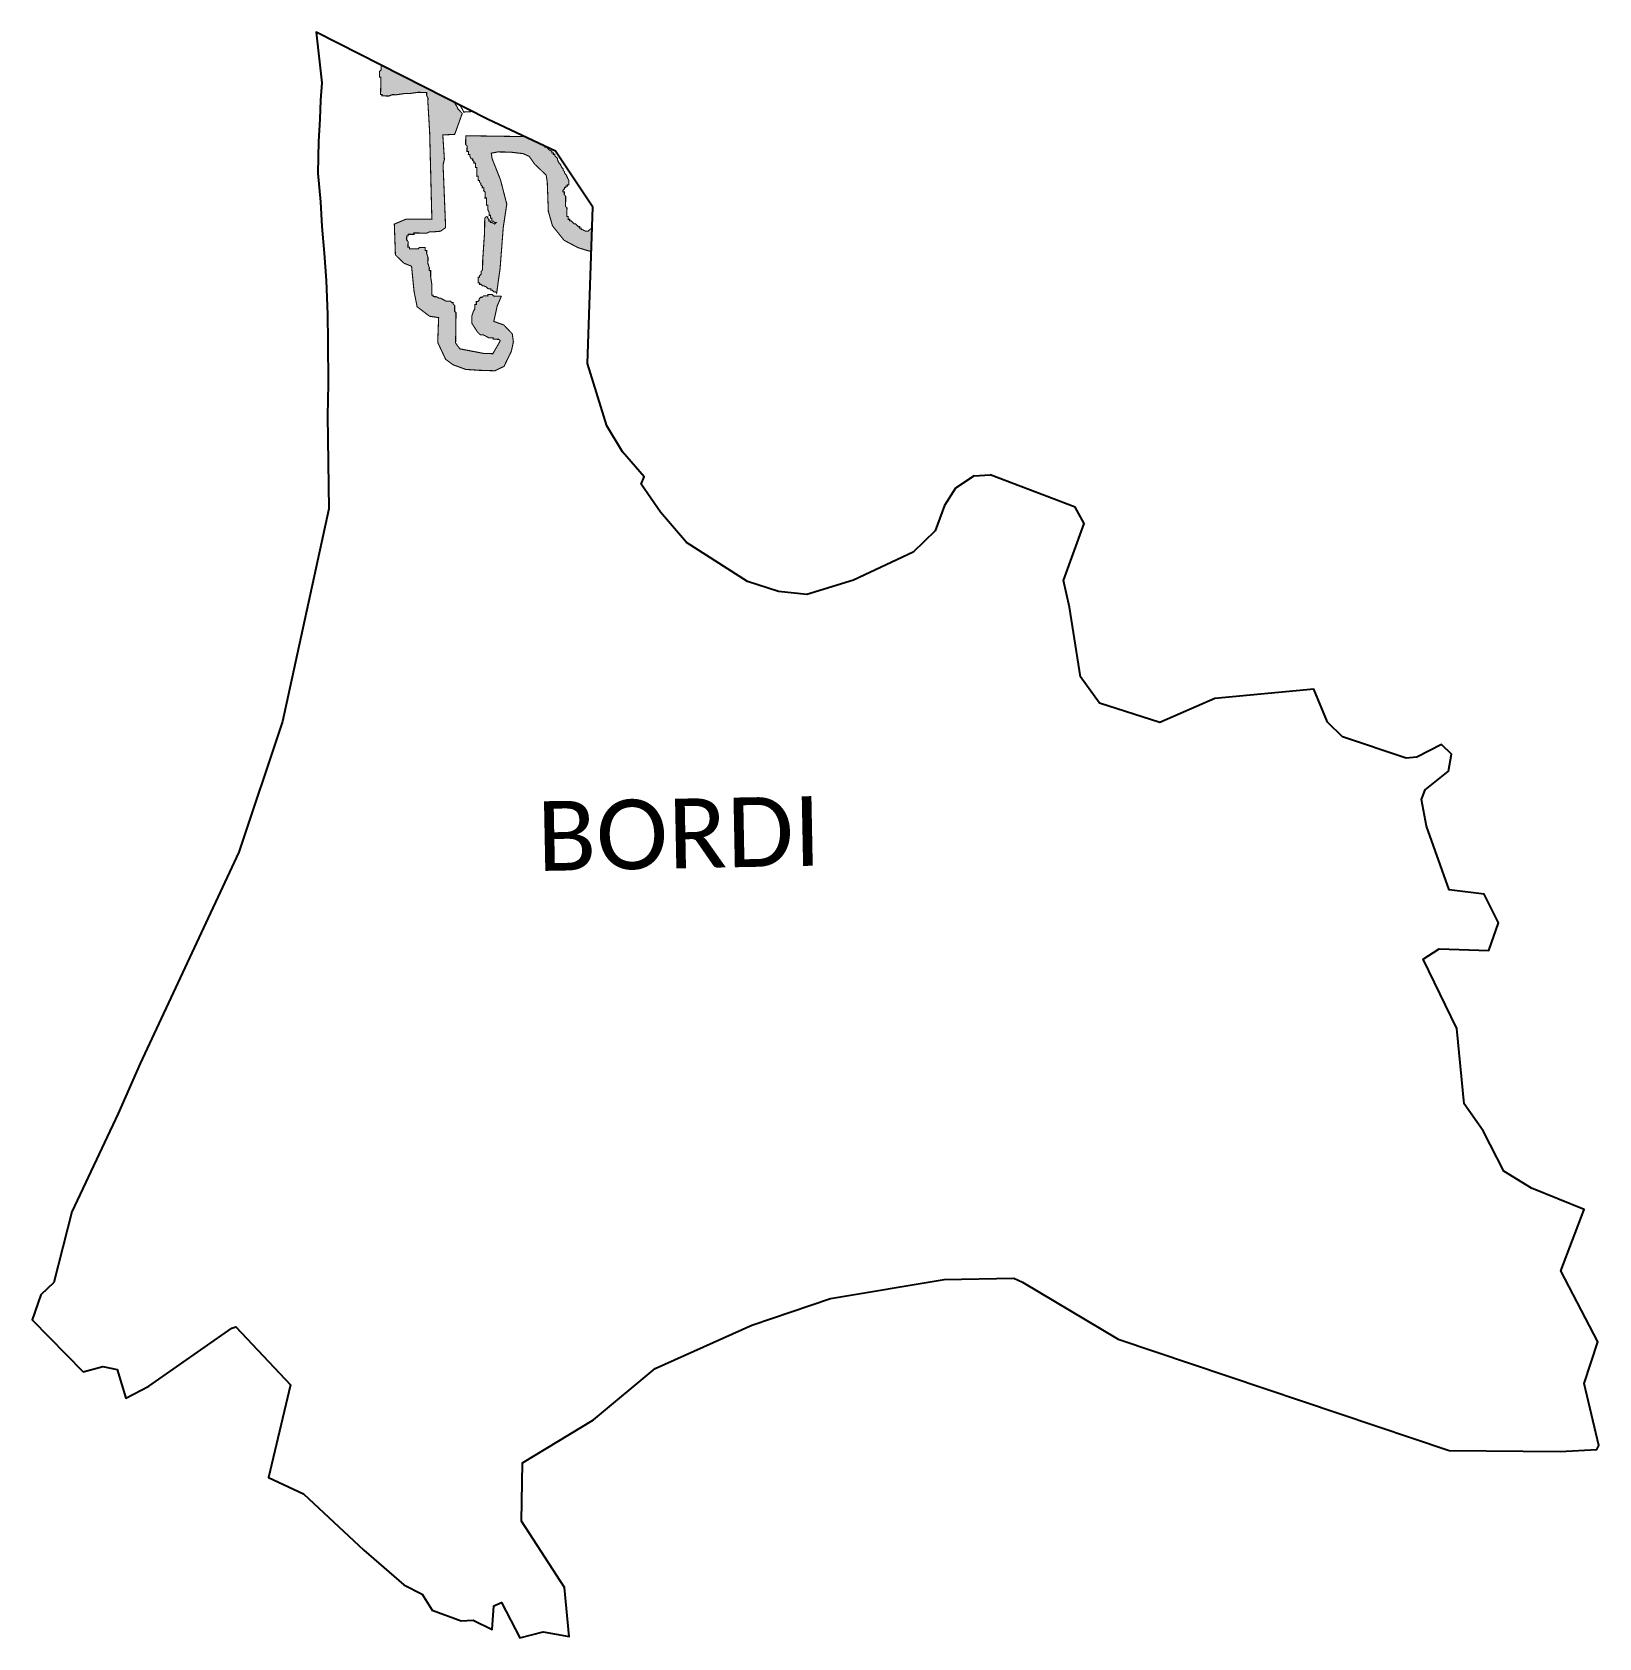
# Model space of a CAD drawing. Header units: metres. Extents: x 262723 to 267030, y 2222791 to 2227206.
import ezdxf

# ---------------------------------------------------------------- set-up
doc = ezdxf.new("R2010")
doc.units = ezdxf.units.M
doc.header["$MEASUREMENT"] = 0
for name, color, linetype in [('MUDFLATS', 40, 'Continuous'), ('village', 3, 'Continuous'), ('VILLAGE NAME', 250, 'Continuous')]:
    doc.layers.add(name, color=color, linetype=linetype)

msp = doc.modelspace()

# ---------------------------------------------------------------- hatches: boundary and pattern name
at = {"layer": 'MUDFLATS'}
h = msp.add_hatch(dxfattribs=at)
h.set_pattern_fill('MUDST', color=256, scale=25)
h.paths.add_polyline_path([(263682.4, 2227115.1), (263682.2, 2227101.8), (263678.1, 2227097.9), (263677.8, 2227082.1), (263681.7, 2227082), (263680.7, 2227034.5), (263684.7, 2227034.5), (263684.6, 2227030.5), (263704.4, 2227030.1), (263712.4, 2227033.9), (263724.2, 2227033.6), (263748.1, 2227037.1), (263759.9, 2227036.8), (263783.7, 2227040.3), (263807.5, 2227039.8), (263807.3, 2227031.9), (263811.1, 2227023.9), (263810.8, 2227012), (263815.7, 2226928.8), (263821.7, 2226691.2), (263750.8, 2226691.6), (263718.5, 2226677.9), (263721.5, 2226593.1), (263745.4, 2226570.2), (263765.9, 2226562.1), (263772.7, 2226493.2), (263781.1, 2226450.9), (263815.2, 2226424.7), (263840.3, 2226420.9), (263837.8, 2226352.7), (263859.6, 2226306.1), (263880.4, 2226291), (263914.9, 2226278.5), (263952.2, 2226276), (263994.7, 2226274.7), (264020.2, 2226286.8), (264040.4, 2226328.7), (264045.9, 2226354.3), (264042.8, 2226376.3), (264019.5, 2226400.6), (263992, 2226410.5), (264001.4, 2226453), (264012.5, 2226478.9), (264011.6, 2226479.9), (263991.8, 2226480.2), (263987.9, 2226484.2), (263976, 2226484.4), (263975.9, 2226480.4), (263964.1, 2226480.6), (263960, 2226476.7), (263956.1, 2226476.7), (263952.1, 2226472.8), (263952, 2226468.9), (263948, 2226465), (263944, 2226465), (263943.9, 2226457.1), (263940, 2226457.2), (263939.8, 2226445.3), (263935.7, 2226437.4), (263931.6, 2226425.6), (263931.3, 2226405.8), (263939.1, 2226393.8), (263946.8, 2226381.8), (263954.6, 2226373.8), (263962.5, 2226373.7), (263978.2, 2226365.5), (263990.1, 2226365.4), (263990.1, 2226361.4), (264005.9, 2226361.2), (264009.8, 2226357.2), (263989.5, 2226321.8), (263965.7, 2226322.1), (263898.6, 2226335), (263887, 2226351), (263888.2, 2226434.1), (263884.3, 2226438.2), (263884.5, 2226454), (263882.5, 2226456), (263880.6, 2226458), (263880.6, 2226462), (263876.7, 2226462), (263872.8, 2226466.1), (263860.9, 2226466.2), (263845.2, 2226474.4), (263841.2, 2226474.4), (263833.4, 2226478.5), (263825.4, 2226478.6), (263825.5, 2226482.6), (263821.5, 2226482.6), (263821.9, 2226510.3), (263818.3, 2226534.2), (263818.5, 2226550), (263814.6, 2226550.1), (263814.7, 2226558), (263810.9, 2226569.9), (263811.1, 2226585.7), (263807.3, 2226597.7), (263807.5, 2226605.6), (263803.5, 2226605.7), (263803.6, 2226609.6), (263803.6, 2226613.6), (263787.8, 2226613.8), (263783.8, 2226609.9), (263760, 2226610.2), (263760.1, 2226614.2), (263756.1, 2226614.3), (263756.3, 2226630.1), (263752.4, 2226634.1), (263752.6, 2226646), (263756.6, 2226645.9), (263756.6, 2226649.9), (263772.5, 2226649.7), (263772.5, 2226653.6), (263808.1, 2226653.1), (263816.1, 2226657), (263828, 2226656.8), (263845.9, 2226658.5), (263859.5, 2226668.2), (263858.4, 2226698.6), (263852.5, 2226841.3), (263856.2, 2226855.6), (263851.8, 2226923), (263884.6, 2226924.8), (263905.2, 2226982.3), (263893.6, 2226994.4), (263889.8, 2227002.4), (263882.8, 2227013.4)])
h.paths.add_polyline_path([(263987.2, 2226858.4), (263985.2, 2226873), (264003.1, 2226876.4), (264037.4, 2226875.9), (264072.7, 2226871.7), (264089.3, 2226864.2), (264104.7, 2226842.5), (264136, 2226812.6), (264139, 2226793.2), (264141.9, 2226713.3), (264153.3, 2226673.3), (264185.2, 2226633.5), (264223.2, 2226613.3), (264254.4, 2226603.7), (264260.3, 2226605.7), (264262.4, 2226669.1), (264251.7, 2226658.6), (264243.8, 2226658.7), (264235.9, 2226662.8), (264232, 2226662.9), (264232, 2226666.8), (264228.1, 2226666.9), (264228.1, 2226670.8), (264224.2, 2226670.9), (264220.3, 2226674.9), (264216.4, 2226678.9), (264212.4, 2226679), (264208.5, 2226683), (264204.6, 2226687), (264200.6, 2226687.1), (264200.7, 2226691), (264196.7, 2226691.1), (264196.8, 2226699), (264192.9, 2226699.1), (264193.2, 2226722.8), (264189.3, 2226726.8), (264189.7, 2226754.6), (264185.8, 2226758.6), (264185.9, 2226766.5), (264182, 2226766.6), (264182, 2226770.5), (264186, 2226774.4), (264186.1, 2226778.4), (264190.1, 2226778.3), (264190.1, 2226782.3), (264194.1, 2226782.2), (264194.1, 2226786.2), (264198.1, 2226786.1), (264198.3, 2226798), (264194.4, 2226806), (264190.6, 2226814), (264186.7, 2226818), (264186.7, 2226821.9), (264182.8, 2226825.9), (264182.9, 2226829.9), (264179, 2226833.9), (264175.1, 2226841.9), (264171.2, 2226845.9), (264167.4, 2226853.9), (264167.4, 2226857.9), (264163.5, 2226861.9), (264159.6, 2226865.9), (264159.7, 2226869.8), (264155.7, 2226869.9), (264155.8, 2226873.9), (264151.8, 2226873.9), (264151.9, 2226877.9), (264144, 2226881.9), (264140.1, 2226886), (264136.2, 2226890), (264132.3, 2226890), (264132.3, 2226892.2), (264076.6, 2226918.6), (263914.9, 2226920.9), (263914.6, 2226897.1), (263918.5, 2226893.1), (263918.3, 2226877.3), (263922.2, 2226877.2), (263922.1, 2226869.3), (263926.1, 2226869.2), (263926, 2226865.3), (263929.9, 2226857.3), (263933.8, 2226857.2), (263933.8, 2226853.3), (263937.7, 2226849.3), (263937.6, 2226845.3), (263941.6, 2226845.2), (263941.4, 2226833.4), (263945.4, 2226833.3), (263945, 2226809.6), (263949, 2226809.5), (263948.8, 2226797.6), (263952.8, 2226797.6), (263952.7, 2226793.6), (263956.6, 2226789.6), (263956.5, 2226785.6), (263960.5, 2226781.6), (263960.4, 2226777.7), (263964.4, 2226777.6), (263964.2, 2226769.7), (263968.1, 2226765.7), (263967.9, 2226749.8), (263971.9, 2226749.8), (263971.6, 2226730), (263975.5, 2226729.9), (263975.4, 2226718), (263979.2, 2226710.1), (263979.1, 2226702.1), (263983.1, 2226702.1), (263983, 2226694.2), (263986.9, 2226694.1), (263986.8, 2226686.2), (263990.8, 2226686.1), (263994.7, 2226682.1), (263998.6, 2226682.1), (263994.6, 2226678.2), (263986.7, 2226682.2), (263982.8, 2226682.3), (263982.8, 2226686.2), (263978.9, 2226686.3), (263978.9, 2226690.3), (263975, 2226694.3), (263975.1, 2226698.2), (263971.1, 2226698.3), (263967.1, 2226694.4), (263966.6, 2226654.8), (263961.5, 2226579.6), (263961.1, 2226551.9), (263957.1, 2226548), (263957, 2226540.1), (263953, 2226536.2), (263952.9, 2226532.2), (263949, 2226532.3), (263948.7, 2226516.4), (263952.7, 2226516.4), (263952.6, 2226512.4), (263956.6, 2226512.4), (263960.5, 2226508.4), (263964.5, 2226508.3), (263972.3, 2226504.2), (263976.2, 2226500.2), (263984.1, 2226500.1), (263984.1, 2226496.1), (263988, 2226496.1), (263991.9, 2226492.1), (263995.9, 2226492), (263999.8, 2226488), (264009.4, 2226556.5), (264018, 2226668.7), (264027.7, 2226732.9), (264010.4, 2226799.8)])

# ---------------------------------------------------------------- linework, layer by layer
at = {"layer": 'MUDFLATS', "const_width": 2.98}
for points in [[(263682.4, 2227115.1), (263682.2, 2227101.8), (263678.1, 2227097.9), (263677.8, 2227082.1), (263681.7, 2227082), (263680.7, 2227034.5), (263684.7, 2227034.5), (263684.6, 2227030.5), (263704.4, 2227030.1), (263712.4, 2227033.9), (263724.2, 2227033.6), (263748.1, 2227037.1), (263759.9, 2227036.8), (263783.7, 2227040.3), (263807.5, 2227039.8), (263807.3, 2227031.9), (263811.1, 2227023.9), (263810.8, 2227012), (263815.7, 2226928.8), (263821.7, 2226691.2), (263750.8, 2226691.6), (263718.5, 2226677.9), (263721.5, 2226593.1), (263745.4, 2226570.2), (263765.9, 2226562.1), (263772.7, 2226493.2), (263781.1, 2226450.9), (263815.2, 2226424.7), (263840.3, 2226420.9), (263837.8, 2226352.7), (263859.6, 2226306.1), (263880.4, 2226291), (263914.9, 2226278.5), (263952.2, 2226276), (263994.7, 2226274.7), (264020.2, 2226286.8), (264040.4, 2226328.7), (264045.9, 2226354.3), (264042.8, 2226376.3), (264019.5, 2226400.6), (263992, 2226410.5), (264001.4, 2226453), (264012.5, 2226478.9), (264011.6, 2226479.9), (263991.8, 2226480.2), (263987.9, 2226484.2), (263976, 2226484.4), (263975.9, 2226480.4), (263964.1, 2226480.6), (263960, 2226476.7), (263956.1, 2226476.7), (263952.1, 2226472.8), (263952, 2226468.9), (263948, 2226465), (263944, 2226465), (263943.9, 2226457.1), (263940, 2226457.2), (263939.8, 2226445.3), (263935.7, 2226437.4), (263931.6, 2226425.6), (263931.3, 2226405.8), (263939.1, 2226393.8), (263946.8, 2226381.8), (263954.6, 2226373.8), (263962.5, 2226373.7), (263978.2, 2226365.5), (263990.1, 2226365.4), (263990.1, 2226361.4), (264005.9, 2226361.2), (264009.8, 2226357.2), (263989.5, 2226321.8), (263965.7, 2226322.1), (263898.6, 2226335), (263887, 2226351), (263888.2, 2226434.1), (263884.3, 2226438.2), (263884.5, 2226454), (263882.5, 2226456), (263880.6, 2226458), (263880.6, 2226462), (263876.7, 2226462), (263872.8, 2226466.1), (263860.9, 2226466.2), (263845.2, 2226474.4), (263841.2, 2226474.4), (263833.4, 2226478.5), (263825.4, 2226478.6), (263825.5, 2226482.6), (263821.5, 2226482.6), (263821.9, 2226510.3), (263818.3, 2226534.2), (263818.5, 2226550), (263814.6, 2226550.1), (263814.7, 2226558), (263810.9, 2226569.9), (263811.1, 2226585.7), (263807.3, 2226597.7), (263807.5, 2226605.6), (263803.5, 2226605.7), (263803.6, 2226609.6), (263803.6, 2226613.6), (263787.8, 2226613.8), (263783.8, 2226609.9), (263760, 2226610.2), (263760.1, 2226614.2), (263756.1, 2226614.3), (263756.3, 2226630.1), (263752.4, 2226634.1), (263752.6, 2226646), (263756.6, 2226645.9), (263756.6, 2226649.9), (263772.5, 2226649.7), (263772.5, 2226653.6), (263808.1, 2226653.1), (263816.1, 2226657), (263828, 2226656.8), (263845.9, 2226658.5), (263859.5, 2226668.2), (263858.4, 2226698.6), (263852.5, 2226841.3), (263856.2, 2226855.6), (263851.8, 2226923), (263884.6, 2226924.8), (263905.2, 2226982.3), (263893.6, 2226994.4), (263889.8, 2227002.4), (263882.8, 2227013.4)], [(263897.8, 2227006.2), (263905.4, 2226994.2), (263909.2, 2226986.2), (263911.2, 2226986.2), (263933.8, 2226987.5)], [(264076.6, 2226918.6), (263914.9, 2226920.9), (263914.6, 2226897.1), (263918.5, 2226893.1), (263918.3, 2226877.3), (263922.2, 2226877.2), (263922.1, 2226869.3), (263926.1, 2226869.2), (263926, 2226865.3), (263929.9, 2226857.3), (263933.8, 2226857.2), (263933.8, 2226853.3), (263937.7, 2226849.3), (263937.6, 2226845.3), (263941.6, 2226845.2), (263941.4, 2226833.4), (263945.4, 2226833.3), (263945, 2226809.6), (263949, 2226809.5), (263948.8, 2226797.6), (263952.8, 2226797.6), (263952.7, 2226793.6), (263956.6, 2226789.6), (263956.5, 2226785.6), (263960.5, 2226781.6), (263960.4, 2226777.7), (263964.4, 2226777.6), (263964.2, 2226769.7), (263968.1, 2226765.7), (263967.9, 2226749.8), (263971.9, 2226749.8), (263971.6, 2226730), (263975.5, 2226729.9), (263975.4, 2226718), (263979.2, 2226710.1), (263979.1, 2226702.1), (263983.1, 2226702.1), (263983, 2226694.2), (263986.9, 2226694.1), (263986.8, 2226686.2), (263990.8, 2226686.1), (263994.7, 2226682.1), (263998.6, 2226682.1), (263994.6, 2226678.2), (263986.7, 2226682.2), (263982.8, 2226682.3), (263982.8, 2226686.2), (263978.9, 2226686.3), (263978.9, 2226690.3), (263975, 2226694.3), (263975.1, 2226698.2), (263971.1, 2226698.3), (263967.1, 2226694.4), (263966.6, 2226654.8), (263961.5, 2226579.6), (263961.1, 2226551.9), (263957.1, 2226548), (263957, 2226540.1), (263953, 2226536.2), (263952.9, 2226532.2), (263949, 2226532.3), (263948.7, 2226516.4), (263952.7, 2226516.4), (263952.6, 2226512.4), (263956.6, 2226512.4), (263960.5, 2226508.4), (263964.5, 2226508.3), (263972.3, 2226504.2), (263976.2, 2226500.2), (263984.1, 2226500.1), (263984.1, 2226496.1), (263988, 2226496.1), (263991.9, 2226492.1), (263995.9, 2226492), (263999.8, 2226488), (264009.4, 2226556.5), (264018, 2226668.7), (264027.7, 2226732.9), (264010.4, 2226799.8), (263987.2, 2226858.4), (263985.2, 2226873), (264003.1, 2226876.4), (264037.4, 2226875.9), (264072.7, 2226871.7), (264089.3, 2226864.2), (264104.7, 2226842.5), (264136, 2226812.6), (264139, 2226793.2), (264141.9, 2226713.3), (264153.3, 2226673.3), (264185.2, 2226633.5), (264223.2, 2226613.3), (264254.4, 2226603.7), (264260.3, 2226605.7)], [(264262.4, 2226669.1), (264251.7, 2226658.6), (264243.8, 2226658.7), (264235.9, 2226662.8), (264232, 2226662.9), (264232, 2226666.8), (264228.1, 2226666.9), (264228.1, 2226670.8), (264224.2, 2226670.9), (264220.3, 2226674.9), (264216.4, 2226678.9), (264212.4, 2226679), (264208.5, 2226683), (264204.6, 2226687), (264200.6, 2226687.1), (264200.7, 2226691), (264196.7, 2226691.1), (264196.8, 2226699), (264192.9, 2226699.1), (264193.2, 2226722.8), (264189.3, 2226726.8), (264189.7, 2226754.6), (264185.8, 2226758.6), (264185.9, 2226766.5), (264182, 2226766.6), (264182, 2226770.5), (264186, 2226774.4), (264186.1, 2226778.4), (264190.1, 2226778.3), (264190.1, 2226782.3), (264194.1, 2226782.2), (264194.1, 2226786.2), (264198.1, 2226786.1), (264198.3, 2226798), (264194.4, 2226806), (264190.6, 2226814), (264186.7, 2226818), (264186.7, 2226821.9), (264182.8, 2226825.9), (264182.9, 2226829.9), (264179, 2226833.9), (264175.1, 2226841.9), (264171.2, 2226845.9), (264167.4, 2226853.9), (264167.4, 2226857.9), (264163.5, 2226861.9), (264159.6, 2226865.9), (264159.7, 2226869.8), (264155.7, 2226869.9), (264155.8, 2226873.9), (264151.8, 2226873.9), (264151.9, 2226877.9), (264144, 2226881.9), (264140.1, 2226886), (264136.2, 2226890), (264132.3, 2226890), (264132.3, 2226894)]]:
    msp.add_lwpolyline(points, dxfattribs=at)
at = {"layer": 'MUDFLATS', "color": 3}
msp.add_lwpolyline([(265312.8, 2225985.4), (265357, 2225988.5)], dxfattribs=at)
at = {"layer": 'village', "color": 3, "true_color": 0x00ff00, "flags": 128}
msp.add_lwpolyline([(265312.8, 2225985.4), (265261.7, 2225952.3), (265230.7, 2225904.6), (265205.6, 2225834.6), (265144.7, 2225775.7), (264981, 2225699.3), (264852.6, 2225659.3), (264774.4, 2225667.5), (264689.3, 2225695.3), (264521.5, 2225802.6), (264450.2, 2225886.1), (264397.3, 2225963.3), (264405.6, 2225983.4), (264346.3, 2226051.4), (264303, 2226123.1), (264249.6, 2226295), (264264.3, 2226724.6), (264161.2, 2226878.6), (263976.3, 2226966), (263503.7, 2227205.8), (263518.9, 2227066.8), (263515.5, 2227018.5), (263513.7, 2226966.5), (263509.9, 2226904.8), (263507.9, 2226818.3), (263515.4, 2226738.9), (263519.6, 2226671.5), (263525.7, 2226597.7), (263531.5, 2226523.2), (263534.4, 2226429.1), (263535.3, 2226356.2), (263536.8, 2226238.5), (263534.4, 2226150.9), (263538.7, 2225895.5), (263411, 2225310.7), (263291.1, 2224951), (263020, 2224369.8), (262958.8, 2224232.5), (262831.4, 2223962.3), (262782.7, 2223767.7), (262746.4, 2223733.9), (262722.7, 2223665.5), (262863.1, 2223522), (262917.4, 2223537.4), (262956.8, 2223528.6), (262980, 2223449.9), (263044, 2223483.2), (263271.8, 2223642.1), (263282.6, 2223646), (263433.4, 2223486.3), (263372.9, 2223231.9), (263468.7, 2223186.7), (263634.9, 2223032.1), (263744.4, 2222936.5), (263795, 2222911.5), (263822.2, 2222866.7), (263902.2, 2222837.4), (263935, 2222839.3), (263987.4, 2222813.8), (263992.1, 2222878.9), (264013.3, 2222888), (264063.5, 2222790.9), (264127.8, 2222807.7), (264199.3, 2222794.5), (264186, 2222929.8), (264068.5, 2223111.4), (264071.2, 2223272.1), (264265.7, 2223390.2), (264435.9, 2223531.2), (264701.5, 2223651.1), (264918, 2223724.2), (265230.1, 2223776.3), (265421.7, 2223779.9), (265445.7, 2223768.9), (265708.7, 2223612.2), (266618.4, 2223306), (266923.7, 2223303.7), (267024.9, 2223309.1), (267030.3, 2223319.7), (266990.3, 2223490.3), (267027.6, 2223604.6), (266925.9, 2223800.5), (266990, 2223968.6), (266844.8, 2224026.9), (266768.7, 2224073.7), (266712.3, 2224185.3), (266659.8, 2224259.6), (266639.8, 2224466.1), (266547.4, 2224657.4), (266591.4, 2224685.2), (266727.3, 2224680.9), (266754.2, 2224756.9), (266715.2, 2224835.3), (266618.8, 2224847.5), (266556.1, 2225022.3), (266542.2, 2225096), (266552.7, 2225122.5), (266616.7, 2225174.2), (266624.9, 2225220.9), (266597.6, 2225246.9), (266530.1, 2225212.5), (266500.1, 2225209.7), (266325.3, 2225267.9), (266284.2, 2225308.4), (266246.9, 2225399), (265974.7, 2225373.7), (265823.4, 2225308.1), (265657.5, 2225361.1), (265605, 2225432.9), (265574.5, 2225624.9), (265558.3, 2225697.7), (265615.6, 2225854.4), (265590.1, 2225899.9), (265357, 2225988.5)], dxfattribs=at)

# ---------------------------------------------------------------- texts
at = {"layer": 'VILLAGE NAME', "insert": (264109, 2225090.7), "char_height": 191.456, "attachment_point": 1, "rotation": 1.1028}
msp.add_mtext_dynamic_manual_height_columns('{\\fCalibri|b0|i0|c0|p34;BORDI}', width=161.46, gutter_width=957.3, heights=[0], dxfattribs=at)

doc.saveas('drawing.dxf')
